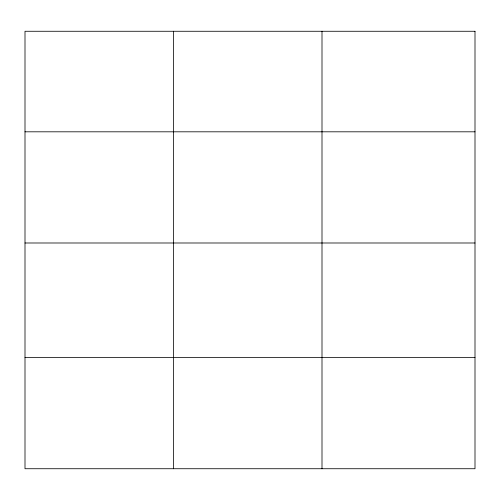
<?xml version="1.0" encoding="UTF-8"?>
<svg xmlns="http://www.w3.org/2000/svg" width="500" height="500" viewBox="0 0 500 500"><rect width="100%" height="100%" fill="white"/><g stroke="black" fill="none" stroke-linecap="round" stroke-linejoin="round"><path stroke-width="0.75" d="M25 131.812L475 131.812M25 242.994L475 242.994M25 357.55L475 357.55M322 31.269L322 468.731M173.5 31.269L173.5 468.731M475 31.269L25 31.269L25 468.731L475 468.731L475 31.269"/></g></svg>
